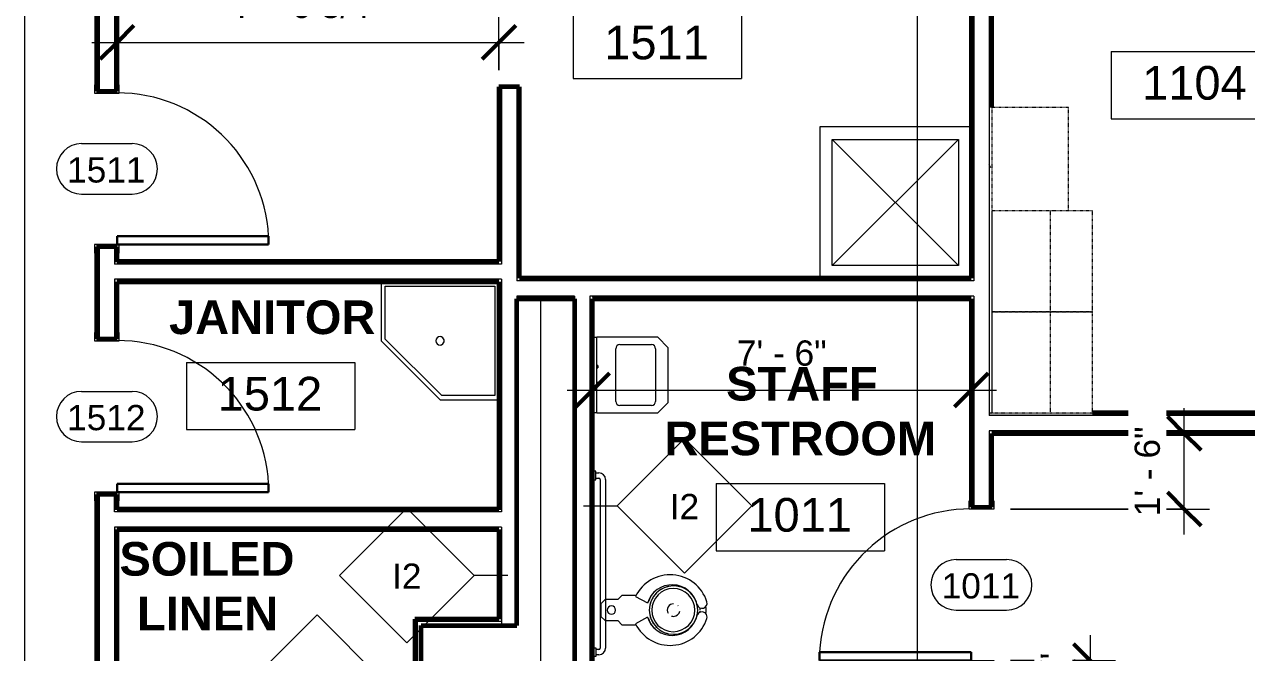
# Model space of a CAD drawing. Header units: inches. Extents: x -1969 to 2015, y -1363 to 1657.
# Drawn here: x -524 to -233.5, y 103.2 to 252.5 of the extents above; entities that cross this region are included whole.
import ezdxf

# ---------------------------------------------------------------- set-up
doc = ezdxf.new("R2010")
doc.units = ezdxf.units.IN
doc.header["$MEASUREMENT"] = 0
doc.linetypes.add('Dash', pattern=[0.25, 0.125, -0.125])
for name, color, linetype, lineweight in [('A-ANNO-DIMS', 211, 'Continuous', 9), ('A-ANNO-DIMS-64', 211, 'Continuous', 9), ('A-AREA-IDEN', 2, 'Continuous', 9), ('A-DOOR', 31, 'Continuous', 18), ('A-DOOR-IDEN', 31, 'Continuous', 9), ('A-FLOR', 192, 'Continuous', 18), ('A-WALL', 113, 'Continuous', 18), ('A-WALL-IDEN', 211, 'Continuous', 9), ('A-WALL-PATT', 111, 'Continuous', 60), ('G-ANNO-SYMB', 111, 'Continuous', 9), ('I-WALL', 2, 'Continuous', 18), ('P-SANR-FIXT', 6, 'Continuous', 9), ('Q-CASE', 31, 'Continuous', 9), ('Q-CASE-HDLN', 31, 'Dash', 9), ('Q-SPCQ', 91, 'Continuous', 9)]:
    doc.layers.add(name, color=color, linetype=linetype, lineweight=lineweight)
doc.styles.add('Arial', font='arial.ttf', dxfattribs={"height": 6})
doc.styles.add('Arial_1', font='arial.ttf', dxfattribs={"height": 8})
doc.styles.add('Arial_B', font='arialbd.ttf', dxfattribs={"height": 8})
doc.dimstyles.new('Linear_-_3_32__Arial', dxfattribs={"dimscale": 12, "dimtxt": 6.121556, "dimasz": 0.666667, "dimexe": 0.5, "dimexo": 0.333333, "dimgap": 0.333333, "dimtad": 1, "dimdec": 3, "dimrnd": 0.125, "dimzin": 3, "dimdsep": 46, "dimlunit": 4, "dimtxsty": 'Arial', "dimblk1": 'OBLIQUE', "dimblk2": 'OBLIQUE', "dimsah": 1, "dimcen": 0.09, "dimdle": 0.5, "dimazin": 0, "dimtfac": 1, "dimtdec": 4, "dimtix": 1, "dimtmove": 0, "dimatfit": 3, "dimfxl": 1, "dimtvp": 1, "dimtfill": 1, "dimfrac": 2, "dimtolj": 1, "dimtzin": 0, "dimarcsym": 2})
pattern_1 = [(0, (0, 0), (20.48, 5.12), [0.845, -14.515, 0.845, -14.515, -81.92]), (0, (0, 0), (20.48, 5.12), [-30.72, 0.845, -29.875, 0.845, -14.515, -35.84]), (0, (0, 0), (20.48, 5.12), [-76.8, 0.845, -9.395, 0.845, -24.755]), (120, (7.68, 2.56), (-14.67405, 15.1762), [0.845, -14.515, 0.845, -14.515, -81.92]), (120, (7.68, 2.56), (-14.67405, 15.1762), [-30.72, 0.845, -29.875, 0.845, -14.515, -35.84]), (120, (7.68, 2.56), (-14.67405, 15.1762), [-76.8, 0.845, -9.395, 0.845, -24.755]), (240, (10.24, 12.8), (-5.80595, -20.2962), [0.845, -14.515, 0.845, -14.515, -81.92]), (240, (10.24, 12.8), (-5.80595, -20.2962), [-30.72, 0.845, -29.875, 0.845, -14.515, -35.84]), (240, (10.24, 12.8), (-5.80595, -20.2962), [-76.8, 0.845, -9.395, 0.845, -24.755])]

# ---------------------------------------------------------------- blocks, each defined once
blk = doc.blocks.new('Single-Flush-w-Metal-Frame - 36_ x 84_-223167-GROUND FLOOR')
at = {"layer": 'A-DOOR', "lineweight": 30}
for p, q in [((16, 2.44), (16, 38.45)), ((18, 38.45), (16, 38.45)), ((18, 2.44), (18, 38.45)), ((18, 2.44), (16, 2.44))]:
    blk.add_line(p, q, dxfattribs=at)
at = {"layer": 'A-DOOR'}
for p, q in [((-18, 2.94), (-20, 2.94)), ((-20, 2.94), (-20, 2.44)), ((-18, -2.94), (-18, 2.94)), ((20, 2.94), (18, 2.94)), ((18, 2.94), (18, -2.94)), ((20, 2.44), (20, 2.94)), ((-20, -2.44), (-20, -2.94)), ((20, -2.94), (20, -2.44)), ((-20, -2.94), (-18, -2.94)), ((18, -2.94), (20, -2.94))]:
    blk.add_line(p, q, dxfattribs=at)
at = {"layer": 'A-DOOR', "lineweight": 9}
blk.add_arc((18, 2.44), 36.07, 93.1789, 180, dxfattribs=at)
blk = doc.blocks.new('Single-Flush-w-Metal-Frame - 36_ x 84_-223247-GROUND FLOOR')
at = {"layer": 'A-DOOR'}
for p, q in [((-20, 2.94), (-18, 2.94)), ((-20, 2.44), (-20, 2.94)), ((-18, 2.94), (-18, -2.94)), ((18, -2.94), (18, 2.94)), ((18, 2.94), (20, 2.94)), ((20, 2.94), (20, 2.44)), ((-18.5, 2.44), (-20, 2.44)), ((-18.5, -2.44), (-18.5, 2.44)), ((18.5, 2.44), (18.5, -2.44)), ((20, 2.44), (18.5, 2.44)), ((-20, -2.44), (-18.5, -2.44)), ((-20, -2.94), (-20, -2.44)), ((18.5, -2.44), (20, -2.44)), ((20, -2.44), (20, -2.94)), ((-18, -2.94), (-20, -2.94)), ((20, -2.94), (18, -2.94))]:
    blk.add_line(p, q, dxfattribs=at)
at = {"layer": 'A-DOOR', "lineweight": 30}
for p, q in [((16, -2.44), (16, -38.45)), ((18, -2.44), (16, -2.44)), ((18, -2.44), (18, -38.45)), ((18, -38.45), (16, -38.45))]:
    blk.add_line(p, q, dxfattribs=at)
at = {"layer": 'A-DOOR', "lineweight": 9}
blk.add_arc((18, -2.44), 36.07, 180, 266.8211, dxfattribs=at)
blk = doc.blocks.new('Casework-Exam_Room-Midmark-MLDSPXXX-Traditional - 72_x24_x78_-308100-GROUND FLOOR')
at = {"layer": 'Q-CASE-HDLN'}
for p, q in [((60.625, 12), (-12, 12)), ((-12, 12), (-12, -12)), ((12, 12), (-12, 12)), ((-12, 12), (-12, -12)), ((36, 12), (12, 12)), ((12, 12), (12, -12)), ((12, -12), (12, 12)), ((36, -12), (36, 12)), ((36, -2), (36, 12)), ((60.625, -6.25), (60.625, 12)), ((-12, -2), (36, -2)), ((36, -12), (36, -6.25)), ((36, -6.25), (60.625, -6.25)), ((-12, -12), (36, -12)), ((-12, -12), (12, -12)), ((12, -12), (36, -12))]:
    blk.add_line(p, q, dxfattribs=at)
blk = doc.blocks.new('Toilet_Access_Grab_Bars - Toilet_Access_Grab_Bars-289023-GROUND FLOOR')
at = {"layer": 'Q-SPCQ'}
for p, q in [((-3.1, 12.98), (-3.1, 53.02)), ((-1.85, 12.98), (-1.85, 53.02)), ((-1.5, 54.63), (-0.75, 54.63)), ((-1.5, 53.38), (-0.75, 53.38)), ((-0.75, 52.99), (-0.75, 55)), ((-0.75, 55), (0, 55)), ((0, 52.99), (-0.75, 52.99)), ((-0.75, 12.62), (-1.5, 12.62)), ((0, 13), (-0.75, 13)), ((-0.75, 13), (-0.75, 11)), ((-0.75, 11.37), (-1.5, 11.37)), ((-0.75, 11), (0, 11)), ((-47.02, 3.1), (-6.98, 3.1)), ((-47, 0.75), (-49, 0.75)), ((-49, 0.75), (-49, 0)), ((-48.63, 0.75), (-48.63, 1.5)), ((-47.38, 0.75), (-47.38, 1.5)), ((-47.02, 1.85), (-6.98, 1.85)), ((-47, 0), (-47, 0.75)), ((-7.01, 0), (-7.01, 0.75)), ((-7.01, 0.75), (-5, 0.75)), ((-6.62, 1.5), (-6.62, 0.75)), ((-5.37, 1.5), (-5.37, 0.75)), ((-5, 0.75), (-5, 0))]:
    blk.add_line(p, q, dxfattribs=at)
for centre, radius, start, end in [((-1.5, 53.02), 1.6, 90, 180), ((-1.5, 53.02), 0.354, 90, 180), ((-1.5, 12.98), 1.6, 180, 270), ((-1.5, 12.98), 0.354, 180, 270), ((-47.02, 1.5), 1.6, 90, 180), ((-6.98, 1.5), 1.6, 0, 90), ((-47.02, 1.5), 0.354, 90, 180), ((-6.98, 1.5), 0.354, 0, 90)]:
    blk.add_arc(centre, radius, start, end, dxfattribs=at)
blk = doc.blocks.new('Sink - Mop - 28_x28_-309236-GROUND FLOOR')
at = {"layer": 'P-SANR-FIXT'}
for p, q in [((28, -14), (28, 0)), ((1, -1), (27, -1)), ((1, -27), (1, -1)), ((27, -1), (27, -13.59)), ((27, -13.59), (13.59, -27)), ((14, -28), (28, -14)), ((0, -28), (14, -28)), ((13.59, -27), (1, -27))]:
    blk.add_line(p, q, dxfattribs=at)
for start, end in [(360, 180), (0, 180), (180, 360), (180, 360)]:
    blk.add_arc((14, -14), 1, start, end, dxfattribs=at)
blk = doc.blocks.new('Shower Stall-2D - Shower Stall-2D-309650-GROUND FLOOR')
at = {"layer": 'P-SANR-FIXT'}
for p, q in [((36, 36), (0, 36)), ((0, 36), (0, 0)), ((33, 33), (3, 3)), ((33, 3), (3, 33)), ((3, 3), (3, 33)), ((3, 33), (33, 33)), ((33, 33), (33, 3)), ((33, 3), (3, 3))]:
    blk.add_line(p, q, dxfattribs=at)
blk = doc.blocks.new('Toilet - Flush Valve - Non-Hosted - Public - Flushing Greater than 1_6 gpf-497123-GROUND FLOOR')
at = {"layer": 'P-SANR-FIXT'}
for p, q in [((-1.5, 0), (-2.5, -1)), ((-2.5, -1), (-2.5, -4)), ((1.5, 0), (-1.5, 0)), ((2.5, -1), (1.5, 0)), ((2.5, -4), (2.5, -1)), ((-2.5, -4), (-3.5, -5)), ((-3.5, -5), (-3.5, -8.38)), ((3.5, -5), (2.5, -4)), ((3.5, -8.38), (3.5, -5)), ((-1.69, -11.06), (-3.25, -8.22)), ((3.25, -8.22), (1.69, -11.06))]:
    blk.add_line(p, q, dxfattribs=at)
at = {"layer": 'P-SANR-FIXT', "flags": 128}
for points in [[(-4.38, -12.79), (-4.22, -12.64), (-4.03, -12.48), (-3.84, -12.32), (-3.64, -12.17), (-3.43, -12.03), (-3.22, -11.89), (-3.01, -11.77), (-2.78, -11.65), (-2.56, -11.55), (-2.33, -11.45), (-2.09, -11.36), (-2, -11.33)], [(2, -11.33), (2.24, -11.41), (2.47, -11.51), (2.69, -11.61), (2.92, -11.72), (3.14, -11.84), (3.35, -11.97), (3.56, -12.11), (3.76, -12.26), (3.96, -12.41), (4.15, -12.57), (4.33, -12.74), (4.38, -12.8)], [(-0.2, -23.5), (-0.25, -23.5), (-0.5, -23.48), (-0.56, -23.47)], [(0.56, -23.47), (0.35, -23.49), (0.1, -23.5)]]:
    blk.add_lwpolyline(points, dxfattribs=at)
at = {"layer": 'P-SANR-FIXT'}
for centre, radius, start, end in [((0, -2.5), 1, 360, 180), ((0, -2.5), 1, 180, 360), ((0.74, -16.45), 9.14, 115.8609, 252.5741), ((-0.74, -16.45), 9.14, 287.4259, 64.1391), ((0.1, -16.91), 6.11, 106.9633, 257.0367), ((0, -17.25), 5.75, 0, 180), ((-0.1, -16.91), 6.11, 282.9633, 73.0367), ((0, -17.19), 5.13, 90, 270), ((0, -17.25), 5.75, 146.5915, 151.9011), ((0, -17.25), 5.75, 132.2685, 137.754), ((0, -17.25), 5.75, 118.1189, 123.4335), ((0, -17.25), 5.75, 104.0429, 108.5788), ((0, -17.19), 5.12, 270, 90), ((0, -17.25), 5.75, 71.4212, 75.9571), ((0, -17.25), 5.75, 56.5665, 61.8811), ((0, -17.25), 5.75, 42.246, 47.7315), ((0, -17.25), 5.75, 28.0989, 33.4085), ((0, -17.25), 5.75, 180, 238.3584), ((0, -17.25), 5.75, 161.4419, 165.9707), ((0, -17.25), 1.5, 161.9618, 180), ((0, -17.25), 1.5, 180, 261.2414), ((0, -17.25), 1.5, 360, 120), ((0, -17.25), 5.75, 301.6416, 0), ((0, -17.25), 5.75, 14.0293, 18.5581), ((0, -17.25), 1.5, 313.0797, 317.9091), ((0, -17.25), 5.75, 240.6149, 251.1591), ((-1.64, -24.02), 1.21, 252.5741, 72.5741), ((0, -17.25), 5.75, 255.8551, 284.1449), ((1.64, -24.02), 1.21, 107.4259, 287.4259), ((0, -17.25), 5.75, 288.8409, 299.3851), ((0, -17.25), 7.75, 263.5978, 276.4022)]:
    blk.add_arc(centre, radius, start, end, dxfattribs=at)
blk = doc.blocks.new('Lavatory_Commercial-Willoughby-ES-1015-HC - Lavatory_Commercial-Willoughby-ES-1015-HC-497956-GROUND FLOOR')
at = {"layer": 'P-SANR-FIXT'}
for p, q in [((-388.96, 178.16), (-387.96, 178.16)), ((-373.46, 178.16), (-387.96, 178.16)), ((-387.96, 160.16), (-387.96, 178.16)), ((-370.96, 175.66), (-373.46, 178.16)), ((-383.46, 162.91), (-383.46, 175.41)), ((-382.46, 176.41), (-374.96, 176.41)), ((-373.96, 175.41), (-373.96, 162.91)), ((-370.96, 162.66), (-370.96, 175.66)), ((-387.72, 171.41), (-387.96, 171.41)), ((-387.72, 171.41), (-387.72, 171.41)), ((-387.72, 171.41), (-387.72, 170.91)), ((-387.96, 170.91), (-387.72, 170.91)), ((-387.72, 170.91), (-387.72, 170.92)), ((-387.72, 167.41), (-387.96, 167.41)), ((-387.96, 166.91), (-387.72, 166.91)), ((-387.72, 167.41), (-387.72, 167.41)), ((-387.72, 167.41), (-387.72, 166.91)), ((-387.72, 166.91), (-387.72, 166.92)), ((-387.96, 160.16), (-388.96, 160.16)), ((-387.96, 160.16), (-373.46, 160.16)), ((-374.96, 161.91), (-382.46, 161.91)), ((-373.46, 160.16), (-370.96, 162.66))]:
    blk.add_line(p, q, dxfattribs=at)
for centre, start, end in [((-382.46, 175.41), 90, 180), ((-374.96, 175.41), 0, 90), ((-382.46, 162.91), 180, 270), ((-374.96, 162.91), 270, 0)]:
    blk.add_arc(centre, 1, start, end, dxfattribs=at)
blk = doc.blocks.new('Room Tag - Room Tag-84095-GROUND FLOOR')
at = {"layer": 'A-AREA-IDEN'}
for p, q in [((-0.3125, -0.0625), (-0.3125, -0.3125)), ((-0.3125, -0.0625), (0.3125, -0.0625)), ((0.3125, -0.0625), (0.3125, -0.3125)), ((-0.3125, -0.3125), (0.3125, -0.3125))]:
    blk.add_line(p, q, dxfattribs=at)
blk = doc.blocks.new('DIMBLOCK20-GROUND FLOOR')
at = {"layer": 'A-ANNO-DIMS-64'}
for p, q in [((-411.21, 241.66), (-411.21, 254.24)), ((-501.96, 249.89), (-501.96, 242.24)), ((-501.96, 248.24), (-501.96, 249.89)), ((-507.96, 248.24), (-405.21, 248.24)), ((-411.21, 248.24), (-411.21, 241.66))]:
    blk.add_line(p, q, dxfattribs=at)
at = {"layer": 'A-ANNO-DIMS-64', "lineweight": 50}
for p, q in [((-501.96, 248.24), (-497.96, 252.24)), ((-411.21, 248.24), (-407.21, 252.24)), ((-501.96, 248.24), (-505.96, 244.24)), ((-411.21, 248.24), (-415.21, 244.24))]:
    blk.add_line(p, q, dxfattribs=at)
at = {"layer": 'A-ANNO-DIMS-64', "color": 0, "insert": (-474.25, 260.03), "char_height": 6, "width": 42.38, "attachment_point": 1, "line_spacing_factor": 0.941778, "style": 'Arial', "bg_fill": 3, "box_fill_scale": 1.25, "bg_fill_color": 256, "bg_fill_true_color": 13158600, "bg_fill_transparency": 0}
blk.add_mtext('7\' - 6 3/4"', dxfattribs=at)
blk = doc.blocks.new('_Oblique')
at = {"color": 0, "linetype": 'ByBlock', "lineweight": -2}
blk.add_line((-0.5, -0.5), (0.5, 0.5), dxfattribs=at)
blk = doc.blocks.new('DIMBLOCK21-GROUND FLOOR')
at = {"layer": 'A-ANNO-DIMS-64'}
for p, q in [((-248.32, 131.29), (-248.32, 161.29)), ((-249.98, 155.29), (-242.32, 155.29)), ((-248.32, 155.29), (-249.98, 155.29)), ((-289.59, 137.29), (-242.32, 137.29)), ((-248.32, 137.29), (-289.59, 137.29))]:
    blk.add_line(p, q, dxfattribs=at)
at = {"layer": 'A-ANNO-DIMS-64', "lineweight": 50}
for p, q in [((-248.32, 155.29), (-252.32, 159.29)), ((-248.32, 155.29), (-244.32, 151.29)), ((-248.32, 137.29), (-252.32, 141.29)), ((-248.32, 137.29), (-244.32, 133.29))]:
    blk.add_line(p, q, dxfattribs=at)
at = {"layer": 'A-ANNO-DIMS-64', "color": 0, "insert": (-260.11, 135.6), "char_height": 6, "width": 25.654, "attachment_point": 1, "rotation": 90, "line_spacing_factor": 0.941778, "style": 'Arial', "bg_fill": 3, "box_fill_scale": 1.25, "bg_fill_color": 256, "bg_fill_true_color": 13158600, "bg_fill_transparency": 0}
blk.add_mtext('1\' - 6"', dxfattribs=at)
blk = doc.blocks.new('DIMBLOCK22-GROUND FLOOR')
at = {"layer": 'A-ANNO-DIMS-64', "lineweight": 50}
for p, q in [((-270.67, 101.29), (-274.67, 105.29)), ((-270.67, 97.29), (-274.67, 101.29)), ((-270.67, 101.29), (-266.67, 97.29)), ((-270.67, 97.29), (-266.67, 93.29))]:
    blk.add_line(p, q, dxfattribs=at)
at = {"layer": 'A-ANNO-DIMS-64'}
for p, q in [((-270.67, 107.29), (-270.67, 91.29)), ((-289.59, 101.29), (-264.67, 101.29)), ((-270.67, 101.29), (-289.59, 101.29)), ((-290.09, 97.29), (-264.67, 97.29)), ((-270.67, 97.29), (-290.09, 97.29))]:
    blk.add_line(p, q, dxfattribs=at)
at = {"layer": 'A-ANNO-DIMS-64', "color": 0, "insert": (-282.45, 95.47), "char_height": 6, "width": 9.1541, "attachment_point": 1, "rotation": 90, "line_spacing_factor": 0.941778, "style": 'Arial', "bg_fill": 3, "box_fill_scale": 1.25, "bg_fill_color": 256, "bg_fill_true_color": 13158600, "bg_fill_transparency": 0}
blk.add_mtext('4"', dxfattribs=at)
blk = doc.blocks.new('Door Tag - Door Tag-41184-GROUND FLOOR')
at = {"layer": 'A-DOOR-IDEN'}
for p, q in [((-0.09375, 0.09375), (0.09375, 0.09375)), ((-0.09375, -0.09375), (0.09375, -0.09375))]:
    blk.add_line(p, q, dxfattribs=at)
for centre, start, end in [((-0.09375, 0), 90, 270), ((0.09375, 0), 270, 90)]:
    blk.add_arc(centre, 0.09375, start, end, dxfattribs=at)
blk = doc.blocks.new('DIMBLOCK30-GROUND FLOOR')
at = {"layer": 'A-ANNO-DIMS-64', "lineweight": 50}
for p, q in [((-388.96, 165.6), (-384.96, 169.6)), ((-298.96, 165.6), (-294.96, 169.6)), ((-388.96, 165.6), (-392.96, 161.6)), ((-298.96, 165.6), (-302.96, 161.6))]:
    blk.add_line(p, q, dxfattribs=at)
at = {"layer": 'A-ANNO-DIMS-64'}
for p, q in [((-394.96, 165.6), (-292.96, 165.6)), ((-388.96, 167.25), (-388.96, 159.6)), ((-388.96, 165.6), (-388.96, 167.25)), ((-298.96, 167.25), (-298.96, 159.6)), ((-298.96, 165.6), (-298.96, 167.25))]:
    blk.add_line(p, q, dxfattribs=at)
at = {"layer": 'A-ANNO-DIMS-64', "color": 0, "insert": (-354.65, 177.39), "char_height": 6, "width": 25.654, "attachment_point": 1, "line_spacing_factor": 0.941778, "style": 'Arial', "bg_fill": 3, "box_fill_scale": 1.25, "bg_fill_color": 256, "bg_fill_true_color": 13158600, "bg_fill_transparency": 0}
blk.add_mtext('7\' - 6"', dxfattribs=at)
blk = doc.blocks.new('Wall Tag - 1_2_-62628-GROUND FLOOR')
at = {"layer": 'A-WALL-IDEN'}
for p, q in [((-0.25, 0), (0, 0.25)), ((0, 0.25), (0.25, 0)), ((-0.25, 0), (0, -0.25)), ((0, -0.25), (0.25, 0))]:
    blk.add_line(p, q, dxfattribs=at)

msp = doc.modelspace()

# ---------------------------------------------------------------- hatches: boundary and pattern name
at = {"layer": 'A-WALL-PATT', "lineweight": 9}
h = msp.add_hatch(dxfattribs=at)
h.set_pattern_fill('FP_1', color=256, style=0, pattern_type=2)
h.set_pattern_definition(pattern_1)
h.paths.add_polyline_path([(-506.2124, -180.3358), (-506.2124, -176.8378), (-506.8374, -176.8378), (-506.8374, -180.3358)])
h.paths.add_polyline_path([(-506.8374, -122.8378), (-506.2124, -122.8378), (-506.2124, -14.9608), (-506.8374, -14.9608), (-506.8374, -60.4383)])
h.paths.add_polyline_path([(-506.8374, 22.0392), (-506.2124, 22.0392), (-506.2124, 33.9142), (-506.8374, 33.9142)])
h.paths.add_polyline_path([(-506.8374, 70.9142), (-506.2124, 70.9142), (-506.2124, 140.7892), (-506.8374, 140.7892)])
h.paths.add_polyline_path([(-506.8374, 177.7892), (-506.2124, 177.7892), (-506.2124, 199.6642), (-506.8374, 199.6642)])
h.paths.add_polyline_path([(-506.8374, 236.6642), (-506.2124, 236.6642), (-506.2124, 294.0392), (-506.8374, 294.0392), (-506.8374, 250.9952)])
h.paths.add_polyline_path([(-506.2124, 331.0392), (-506.2124, 390.5392), (-506.8374, 390.5392), (-506.8374, 331.0392)])
h = msp.add_hatch(dxfattribs=at)
h.set_pattern_fill('FP_1', color=256, style=0, pattern_type=2)
h.set_pattern_definition(pattern_1)
h.paths.add_polyline_path([(-501.9624, -180.3358), (-501.9624, -176.8378), (-502.5874, -176.8378), (-502.5874, -180.3358)])
h.paths.add_polyline_path([(-501.9624, -122.8378), (-501.9624, -119.7108), (-502.5874, -119.7108), (-502.5874, -122.8378)])
h.paths.add_polyline_path([(-501.9624, -111.7108), (-501.9624, -14.9608), (-502.5874, -14.9608), (-502.5874, -111.7108)])
h.paths.add_polyline_path([(-502.5874, 22.0392), (-501.9624, 22.0392), (-501.9624, 26.1642), (-502.5874, 26.1642)])
h.paths.add_polyline_path([(-501.9624, 30.4142), (-501.9624, 33.9142), (-502.5874, 33.9142), (-502.5874, 30.4142)])
h.paths.add_polyline_path([(-501.9624, 70.9142), (-501.9624, 133.0392), (-502.5874, 133.0392), (-502.5874, 70.9142)])
h.paths.add_polyline_path([(-502.5874, 137.2892), (-501.9624, 137.2892), (-501.9624, 140.7892), (-502.5874, 140.7892)])
h.paths.add_polyline_path([(-502.5874, 177.7892), (-501.9624, 177.7892), (-501.9624, 191.9142), (-502.5874, 191.9142)])
h.paths.add_polyline_path([(-501.9624, 196.1642), (-501.9624, 199.6642), (-502.5874, 199.6642), (-502.5874, 196.1642)])
h.paths.add_polyline_path([(-502.5874, 236.6642), (-501.9624, 236.6642), (-501.9624, 286.2892), (-502.5874, 286.2892), (-502.5874, 250.9952)])
h.paths.add_polyline_path([(-501.9624, 290.5392), (-501.9624, 294.0392), (-502.5874, 294.0392), (-502.5874, 290.5392)])
h.paths.add_polyline_path([(-502.5874, 331.0392), (-501.9624, 331.0392), (-501.9624, 372.7892), (-502.5874, 372.7892), (-502.5874, 354.8064)])
h.paths.add_polyline_path([(-501.9624, 376.4142), (-501.9624, 386.9142), (-502.5874, 386.9142), (-502.5874, 376.4142)])
h = msp.add_hatch(dxfattribs=at)
h.set_pattern_fill('FP_1', color=256, style=0, pattern_type=2)
h.set_pattern_definition(pattern_1)
h.paths.add_polyline_path([(-298.3374, 97.2892), (-298.3374, 100.7892), (-298.9624, 100.7892), (-298.9624, 97.2892)])
h.paths.add_polyline_path([(-298.3374, 137.7892), (-298.3374, 187.9142), (-298.9624, 187.9142), (-298.9624, 137.7892)])
h.paths.add_polyline_path([(-298.9624, 191.5392), (-298.3374, 191.5392), (-298.3374, 286.2892), (-298.9624, 286.2892), (-298.9624, 192.1642)])
h.paths.add_polyline_path([(-298.9624, 289.9142), (-298.3374, 289.9142), (-298.3374, 304.7892), (-298.9624, 304.7892), (-298.9624, 290.5392)])
h = msp.add_hatch(dxfattribs=at)
h.set_pattern_fill('FP_1', color=256, style=0, pattern_type=2)
h.set_pattern_definition(pattern_1)
h.paths.add_polyline_path([(-294.0874, 97.2892), (-294.0874, 100.7892), (-294.7124, 100.7892), (-294.7124, 97.2892)])
h.paths.add_polyline_path([(-294.7124, 137.7892), (-294.0874, 137.7892), (-294.0874, 155.9142), (-294.7124, 155.9142), (-294.7124, 147.184)])
h.paths.add_polyline_path([(-294.0874, 160.1642), (-294.0874, 304.1642), (-294.7124, 304.1642), (-294.7124, 160.1642)])
h = msp.add_hatch(dxfattribs=at)
h.set_pattern_fill('FP_1', color=256, style=0, pattern_type=2)
h.set_pattern_definition(pattern_1)
h.paths.add_polyline_path([(-411.2124, 187.2892), (-410.5874, 187.2892), (-410.5874, 191.9142), (-411.2124, 191.9142), (-411.2124, 187.9142)])
h.paths.add_polyline_path([(-411.2124, 195.5392), (-410.5874, 195.5392), (-410.5874, 237.6642), (-411.2124, 237.6642), (-411.2124, 196.1642)])
h = msp.add_hatch(dxfattribs=at)
h.set_pattern_fill('FP_1', color=256, style=0, pattern_type=2)
h.set_pattern_definition(pattern_1)
h.paths.add_polyline_path([(-406.9624, 191.5392), (-406.3374, 191.5392), (-406.3374, 237.6642), (-406.9624, 237.6642), (-406.9624, 199.0896)])
h = msp.add_hatch(dxfattribs=at)
h.set_pattern_fill('FP_1', color=256, style=0, pattern_type=2)
h.set_pattern_definition(pattern_1)
h.paths.add_polyline_path([(-502.5874, 195.5392), (-411.2124, 195.5392), (-411.2124, 196.1642), (-502.5874, 196.1642)])
h = msp.add_hatch(dxfattribs=at)
h.set_pattern_fill('FP_1', color=256, style=0, pattern_type=2)
h.set_pattern_definition(pattern_1)
h.paths.add_polyline_path([(-411.2124, 191.2892), (-411.2124, 191.9142), (-501.9624, 191.9142), (-501.9624, 191.2892), (-421.7347, 191.2892)])
h = msp.add_hatch(dxfattribs=at)
h.set_pattern_fill('FP_1', color=256, style=0, pattern_type=2)
h.set_pattern_definition(pattern_1)
h.paths.add_polyline_path([(-298.9624, 191.5392), (-298.9624, 192.1642), (-406.3374, 192.1642), (-406.3374, 191.5392), (-319.0222, 191.5392)])
h = msp.add_hatch(dxfattribs=at)
h.set_pattern_fill('FP_1', color=256, style=0, pattern_type=2)
h.set_pattern_definition(pattern_1)
h.paths.add_polyline_path([(-411.2124, 110.5392), (-410.5874, 110.5392), (-410.5874, 133.0392), (-411.2124, 133.0392), (-411.2124, 111.1642)])
h.paths.add_polyline_path([(-410.5874, 137.2892), (-410.5874, 187.2892), (-411.2124, 187.2892), (-411.2124, 137.2892)])
h = msp.add_hatch(dxfattribs=at)
h.set_pattern_fill('FP_1', color=256, style=0, pattern_type=2)
h.set_pattern_definition(pattern_1)
h.paths.add_polyline_path([(-319.0222, 187.2892), (-298.9624, 187.2892), (-298.9624, 187.9142), (-389.5874, 187.9142), (-389.5874, 187.2892), (-353.2597, 187.2892)])
h.paths.add_polyline_path([(-406.9624, 187.2892), (-393.2124, 187.2892), (-393.2124, 187.9142), (-406.9624, 187.9142)])
h = msp.add_hatch(dxfattribs=at)
h.set_pattern_fill('FP_1', color=256, style=0, pattern_type=2)
h.set_pattern_definition(pattern_1)
h.paths.add_polyline_path([(-388.9624, 97.2892), (-388.9624, 187.2892), (-389.5874, 187.2892), (-389.5874, 97.2892)])
h = msp.add_hatch(dxfattribs=at)
h.set_pattern_fill('FP_1', color=256, style=0, pattern_type=2)
h.set_pattern_definition(pattern_1)
h.paths.add_polyline_path([(296.9126, 159.5392), (296.9126, 160.1642), (292.7876, 160.1642), (292.7876, 159.5392)])
h.paths.add_polyline_path([(255.7876, 159.5392), (255.7876, 160.1642), (205.6626, 160.1642), (205.6626, 159.5392), (228.7778, 159.5392)])
h.paths.add_polyline_path([(-39.9624, 159.5392), (-39.9624, 160.1642), (-44.0874, 160.1642), (-44.0874, 159.5392)])
h.paths.add_polyline_path([(-47.7124, 159.5392), (-47.7124, 160.1642), (-51.8374, 160.1642), (-51.8374, 159.5392)])
h.paths.add_polyline_path([(99.6626, 159.5392), (160.9126, 159.5392), (160.9126, 160.1642), (80.7876, 160.1642), (80.7876, 159.5392), (81.4126, 159.5392)])
h.paths.add_polyline_path([(-168.3374, 159.5392), (-88.8374, 159.5392), (-88.8374, 160.1642), (-168.9624, 160.1642), (-168.9624, 159.5392)])
h.paths.add_polyline_path([(202.0376, 159.5392), (202.0376, 160.1642), (197.9126, 160.1642), (197.9126, 159.5392)])
h.paths.add_polyline_path([(-176.7124, 159.5392), (-172.5874, 159.5392), (-172.5874, 160.1642), (-176.7124, 160.1642)])
h.paths.add_polyline_path([(77.1626, 159.5392), (77.1626, 160.1642), (-2.9624, 160.1642), (-2.9624, 159.5392), (76.5376, 159.5392)])
h.paths.add_polyline_path([(-213.7124, 159.5392), (-213.7124, 160.1642), (-294.7124, 160.1642), (-294.7124, 159.5392), (-250.5472, 159.5392)])
h = msp.add_hatch(dxfattribs=at)
h.set_pattern_fill('FP_1', color=256, style=0, pattern_type=2)
h.set_pattern_definition(pattern_1)
h.paths.add_polyline_path([(292.7876, 155.2892), (301.1626, 155.2892), (301.1626, 155.9142), (292.7876, 155.9142)])
h.paths.add_polyline_path([(255.7876, 155.2892), (255.7876, 155.9142), (197.9126, 155.9142), (197.9126, 155.2892), (228.7778, 155.2892)])
h.paths.add_polyline_path([(-45.1222, 155.2892), (-39.9624, 155.2892), (-39.9624, 155.9142), (-51.8374, 155.9142), (-51.8374, 155.2892)])
h.paths.add_polyline_path([(-88.8374, 155.2892), (-88.8374, 155.9142), (-176.7124, 155.9142), (-176.7124, 155.2892), (-113.5972, 155.2892)])
h.paths.add_polyline_path([(-2.9624, 155.2892), (160.9126, 155.2892), (160.9126, 155.9142), (-2.9624, 155.9142)])
h.paths.add_polyline_path([(-213.7124, 155.2892), (-213.7124, 155.9142), (-294.0874, 155.9142), (-294.0874, 155.2892), (-250.5472, 155.2892)])
h = msp.add_hatch(dxfattribs=at)
h.set_pattern_fill('FP_1', color=256, style=0, pattern_type=2)
h.set_pattern_definition(pattern_1)
h.paths.add_polyline_path([(-421.7347, 132.4142), (-411.2124, 132.4142), (-411.2124, 133.0392), (-501.9624, 133.0392), (-501.9624, 132.4142), (-455.9722, 132.4142)])

# ---------------------------------------------------------------- linework, layer by layer
at = {"layer": 'A-FLOR'}
msp.add_line((-401.3374, 187.2892), (-401.3374, 97.2892), dxfattribs=at)
at = {"layer": 'A-WALL'}
for p, q in [((-294.7124, 304.7892), (-294.7124, 159.5392)), ((-506.2124, 294.0392), (-506.2124, 236.6642)), ((-502.5874, 286.2892), (-502.5874, 236.6642)), ((-298.3374, 286.2892), (-298.3374, 191.5392)), ((-410.5874, 237.6642), (-410.5874, 195.5392)), ((-406.9624, 237.6642), (-406.9624, 191.5392)), ((-506.2124, 199.6642), (-506.2124, 177.7892)), ((-502.5874, 199.6642), (-502.5874, 195.5392)), ((-502.5874, 196.1642), (-501.9624, 196.1642)), ((-410.5874, 195.5392), (-502.5874, 195.5392)), ((-502.5874, 191.9142), (-502.5874, 177.7892)), ((-410.5874, 191.9142), (-502.5874, 191.9142)), ((-410.5874, 191.9142), (-410.5874, 136.6642)), ((-298.3374, 191.5392), (-406.9624, 191.5392)), ((-393.2124, 187.9142), (-406.9624, 187.9142)), ((-406.9624, 187.9142), (-406.9624, 187.2892)), ((-393.2124, 187.9142), (-393.2124, 187.2892)), ((-389.5874, 187.9142), (-389.5874, 96.0392)), ((-298.3374, 187.9142), (-389.5874, 187.9142)), ((-298.3374, 187.9142), (-298.3374, 137.7892)), ((-294.7124, 160.1642), (-294.0874, 160.1642)), ((-213.7124, 159.5392), (-294.7124, 159.5392)), ((-213.7124, 155.9142), (-294.7124, 155.9142)), ((-294.7124, 155.9142), (-294.7124, 137.7892)), ((-506.2124, 140.7892), (-506.2124, 70.9142)), ((-502.5874, 136.6642), (-502.5874, 140.7892)), ((-502.5874, 137.2892), (-501.9624, 137.2892)), ((-410.5874, 136.6642), (-502.5874, 136.6642)), ((-411.2124, 137.2892), (-410.5874, 137.2892)), ((-502.5874, 133.0392), (-502.5874, 70.9142)), ((-410.5874, 133.0392), (-502.5874, 133.0392)), ((-410.5874, 133.0392), (-410.5874, 109.6642)), ((-410.5874, 110.5392), (-430.5581, 110.5392)), ((-430.5581, 92.7892), (-430.5581, 110.5392))]:
    msp.add_line(p, q, dxfattribs=at)
at = {"layer": 'A-WALL-IDEN'}
for p, q in [((-391.0874, 138.0713), (-383.0874, 138.0713)), ((-409.0874, 121.5246), (-417.0874, 121.5246))]:
    msp.add_line(p, q, dxfattribs=at)
at = {"layer": 'G-ANNO-SYMB'}
for p, q in [((-311.7878, 854.9031), (-311.7878, -398.2945)), ((-523.9904, 850.9353), (-523.9904, -395.5448))]:
    msp.add_line(p, q, dxfattribs=at)
at = {"layer": 'I-WALL', "lineweight": 60}
for p, q in [((-294.0874, 232.7892), (-294.0874, 304.1642)), ((-506.8374, 294.0392), (-506.8374, 236.6642)), ((-501.9624, 236.6642), (-501.9624, 285.6642)), ((-298.9624, 285.6642), (-298.9624, 192.1642)), ((-506.8374, 236.6642), (-501.9624, 236.6642)), ((-406.3374, 237.6642), (-411.2124, 237.6642)), ((-411.2124, 237.6642), (-411.2124, 196.1642)), ((-406.3374, 192.1642), (-406.3374, 237.6642)), ((-501.9624, 199.6642), (-506.8374, 199.6642)), ((-506.8374, 199.6642), (-506.8374, 177.7892)), ((-501.9624, 196.1642), (-501.9624, 199.6642)), ((-411.2124, 196.1642), (-501.9624, 196.1642)), ((-298.9624, 192.1642), (-406.3374, 192.1642)), ((-501.9624, 177.7892), (-501.9624, 191.2892)), ((-501.9624, 191.2892), (-411.2124, 191.2892)), ((-411.2124, 191.2892), (-411.2124, 137.2892)), ((-406.9624, 187.2892), (-393.2124, 187.2892)), ((-406.9624, 109.6642), (-406.9624, 187.2892)), ((-393.2124, 187.2892), (-393.2124, 97.2892)), ((-388.9624, 97.2892), (-388.9624, 187.2892)), ((-388.9624, 187.2892), (-298.9624, 187.2892)), ((-298.9624, 187.2892), (-298.9624, 137.7892)), ((-506.8374, 177.7892), (-501.9624, 177.7892)), ((-213.7124, 160.1642), (-270.0874, 160.1642)), ((-294.0874, 155.2892), (-213.7124, 155.2892)), ((-294.0874, 137.7892), (-294.0874, 155.2892)), ((-501.9624, 140.7892), (-506.8374, 140.7892)), ((-506.8374, 140.7892), (-506.8374, 70.9142)), ((-501.9624, 137.2892), (-501.9624, 140.7892)), ((-411.2124, 137.2892), (-501.9624, 137.2892)), ((-298.9624, 137.7892), (-294.0874, 137.7892)), ((-501.9624, 70.9142), (-501.9624, 132.4142)), ((-501.9624, 132.4142), (-411.2124, 132.4142)), ((-411.2124, 132.4142), (-411.2124, 111.1642)), ((-411.2124, 111.1642), (-431.1831, 111.1642)), ((-431.1831, 111.1642), (-431.1831, 92.1642)), ((-429.6831, 109.6642), (-406.9624, 109.6642)), ((-429.6831, 93.6642), (-429.6831, 109.6642))]:
    msp.add_line(p, q, dxfattribs=at)

# ---------------------------------------------------------------- block references
at = {"layer": 'A-AREA-IDEN', "xscale": 63.99999999999997, "yscale": 63.99999999999997, "zscale": 63.99999999999997}
for p in [(-373.5655, 259.673), (-245.7225, 250.0696), (-465.4625, 176.1828), (-339.5449, 147.3858)]:
    msp.add_blockref('Room Tag - Room Tag-84095-GROUND FLOOR', p, dxfattribs=at)
at = {"layer": 'A-DOOR', "rotation": 269.9999999999999}
for name, p in [('Single-Flush-w-Metal-Frame - 36_ x 84_-223167-GROUND FLOOR', (-504.3999, 218.1642)), ('Single-Flush-w-Metal-Frame - 36_ x 84_-223167-GROUND FLOOR', (-504.3999, 159.2892)), ('Single-Flush-w-Metal-Frame - 36_ x 84_-223247-GROUND FLOOR', (-296.5249, 119.2892))]:
    msp.add_blockref(name, p, dxfattribs=at)
at = {"layer": 'A-DOOR-IDEN', "xscale": 63.99999999999997, "yscale": 63.99999999999997, "zscale": 63.99999999999997}
for p in [(-504.3999, 218.1642), (-504.3999, 159.2892), (-296.5249, 119.2892)]:
    msp.add_blockref('Door Tag - Door Tag-41184-GROUND FLOOR', p, dxfattribs=at)
at = {"layer": 'A-WALL-IDEN', "xscale": 63.99999999999997, "yscale": 63.99999999999997, "zscale": 63.99999999999997}
for p in [(-367.0874, 138.0713), (-433.0874, 121.5246), (-454.4331, 96.1632)]:
    msp.add_blockref('Wall Tag - 1_2_-62628-GROUND FLOOR', p, dxfattribs=at)
at = {"layer": 'P-SANR-FIXT'}
for name, p in [('Shower Stall-2D - Shower Stall-2D-309650-GROUND FLOOR', (-334.9624, 192.1642)), ('Lavatory_Commercial-Willoughby-ES-1015-HC - Lavatory_Commercial-Willoughby-ES-1015-HC-497956-GROUND FLOOR', (0, 0))]:
    msp.add_blockref(name, p, dxfattribs=at)
for name, p, rotation in [('Sink - Mop - 28_x28_-309236-GROUND FLOOR', (-411.2124, 191.2892), 269.9999999999997), ('Toilet - Flush Valve - Non-Hosted - Public - Flushing Greater than 1_6 gpf-497123-GROUND FLOOR', (-386.9624, 113.2892), 89.99999999999991)]:
    msp.add_blockref(name, p, dxfattribs=dict(at, rotation=rotation))
at = {"layer": 'Q-CASE', "rotation": 89.99999999999991}
msp.add_blockref('Casework-Exam_Room-Midmark-MLDSPXXX-Traditional - 72_x24_x78_-308100-GROUND FLOOR', (-282.0874, 172.1642), dxfattribs=at)
at = {"layer": 'Q-SPCQ', "rotation": 269.9999999999995}
msp.add_blockref('Toilet_Access_Grab_Bars - Toilet_Access_Grab_Bars-289023-GROUND FLOOR', (-388.9624, 97.2892), dxfattribs=at)

# ---------------------------------------------------------------- texts
at = {"layer": 'A-AREA-IDEN', "lineweight": 20, "char_height": 8, "width": 29.896, "attachment_point": 1, "style": 'Arial_1'}
for s, insert in [('1511', (-386.1711, 252.2223)), ('1104', (-258.3281, 242.6189)), ('1512', (-478.0681, 168.732)), ('1011', (-352.1505, 139.9351))]:
    msp.add_mtext(s, dxfattribs=dict(at, insert=insert))
at = {"layer": 'A-AREA-IDEN', "char_height": 8, "attachment_point": 1, "style": 'Arial_B'}
for s, insert, width in [('JANITOR', (-489.6192, 186.8991), 58.378), ('STAFF', (-357.2113, 171.1037), 42.824), ('RESTROOM', (-371.8779, 158.1037), 78.174), ('SOILED', (-501.4071, 129.4733), 50.5), ('LINEN', (-497.2404, 116.4733), 40.602)]:
    msp.add_mtext(s, dxfattribs=dict(at, insert=insert, width=width))
at = {"layer": 'A-DOOR-IDEN', "char_height": 6, "width": 22.624, "attachment_point": 1, "style": 'Arial'}
for s, insert in [('1511', (-513.8511, 220.9268)), ('1512', (-513.8511, 162.0518)), ('1011', (-305.9761, 122.0518))]:
    msp.add_mtext(s, dxfattribs=dict(at, insert=insert))
at = {"layer": 'A-WALL-IDEN', "char_height": 6, "width": 8.282, "attachment_point": 1, "style": 'Arial'}
for insert in [(-370.609, 140.9026), (-436.609, 124.3559)]:
    msp.add_mtext('I2', dxfattribs=dict(at, insert=insert))

# ---------------------------------------------------------------- next in the draw order: dimensions: what is measured, and where the dimension line sits
at = {"layer": 'A-ANNO-DIMS'}
dim = msp.add_linear_dim(base=(-411.2124, 248.2378), p1=(-501.9624, 253.8947), p2=(-411.2124, 237.6642), dimstyle='Linear_-_3_32__Arial', override={"dimpost": '<>', "dimfxl": 92.189978}, dxfattribs=at)
dim.commit()
dim.dimension.update_dxf_attribs({"geometry": 'DIMBLOCK20-GROUND FLOOR', "text_midpoint": (-456.5874, 255.3422)})
for base, p1, p2, override, picture, middle in [((-248.3201, 155.2892), (-293.5874, 137.2892), (-253.977, 155.2892), {"dimpost": '<>', "dimfxl": 43.508466}, 'DIMBLOCK21-GROUND FLOOR', (-255.3836, 146.2892)), ((-270.6654, 97.2892), (-293.5874, 101.2892), (-294.0874, 97.2892), {"dimpost": '<>', "dimfxl": 4.031129}, 'DIMBLOCK22-GROUND FLOOR', (-277.6654, 99.2892))]:
    dim = msp.add_linear_dim(base=base, p1=p1, p2=p2, angle=90, dimstyle='Linear_-_3_32__Arial', override=override, dxfattribs=at)
    dim.commit()
    dim.dimension.update_dxf_attribs({"geometry": picture, "text_midpoint": middle})

# ---------------------------------------------------------------- next in the draw order: dimensions: what is measured, and where the dimension line sits
dim = msp.add_linear_dim(base=(-298.9624, 165.5966), p1=(-388.9624, 171.2534), p2=(-298.9624, 171.2534), dimstyle='Linear_-_3_32__Arial', override={"dimpost": '<>', "dimfxl": 90}, dxfattribs=at)
dim.commit()
dim.dimension.update_dxf_attribs({"geometry": 'DIMBLOCK30-GROUND FLOOR', "text_midpoint": (-343.9624, 172.66)})

doc.saveas('drawing.dxf')
